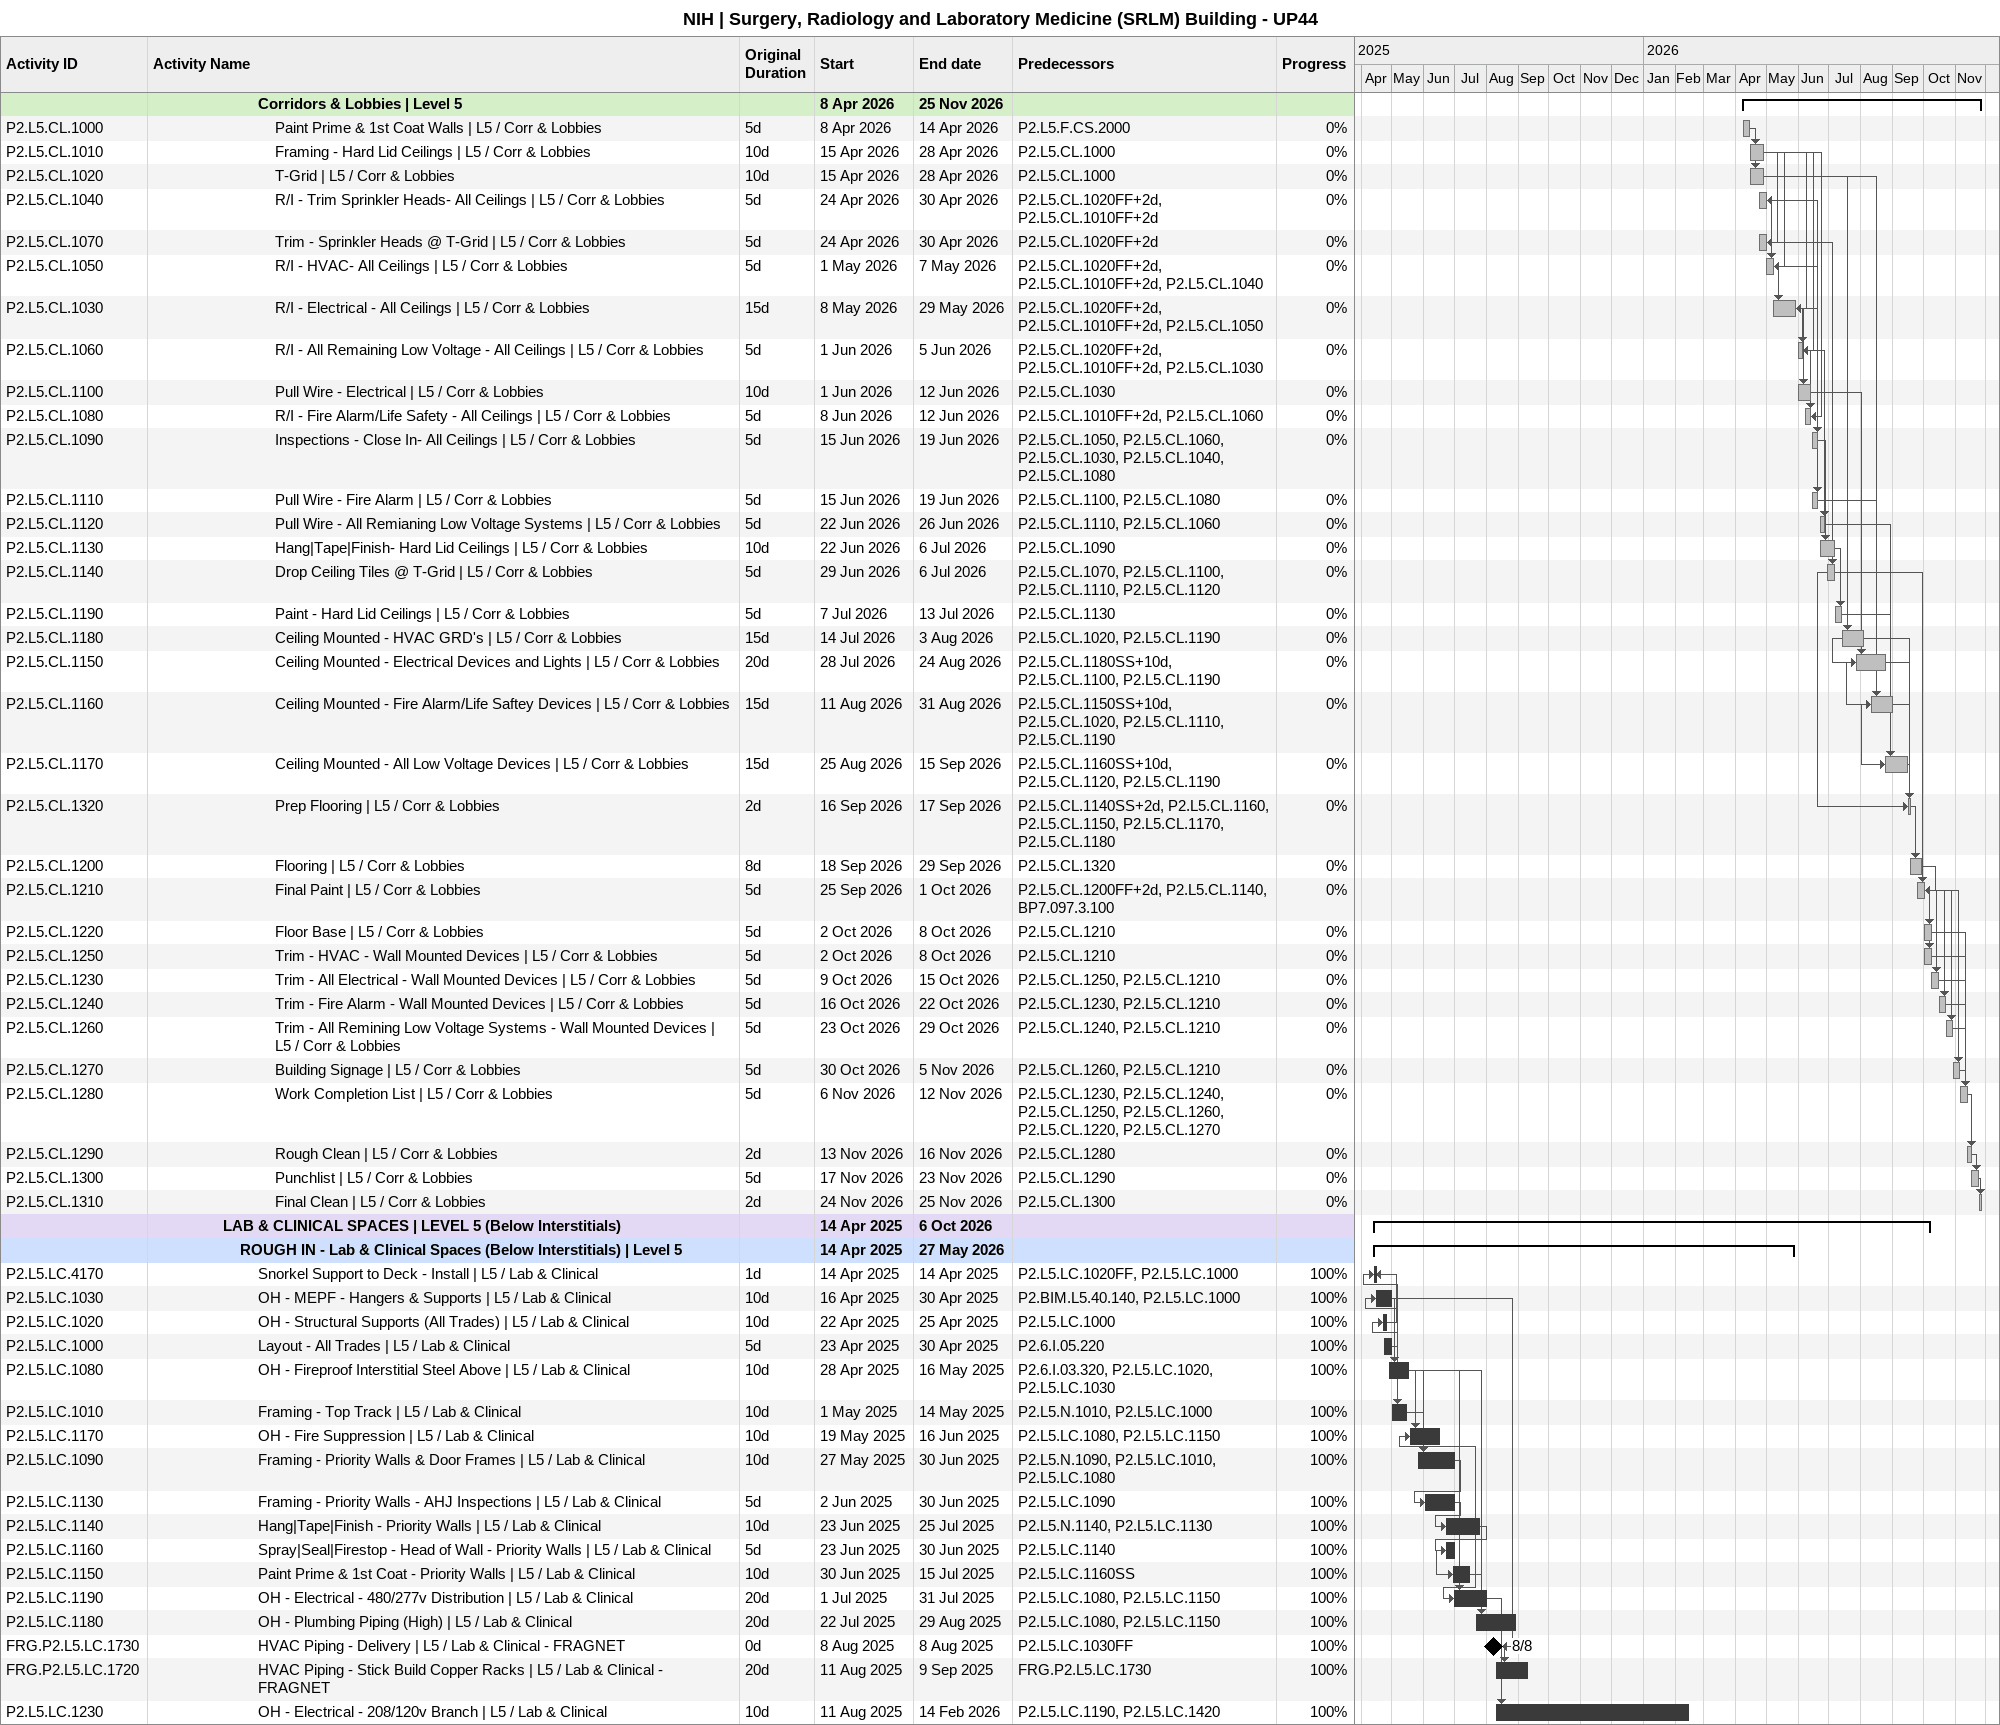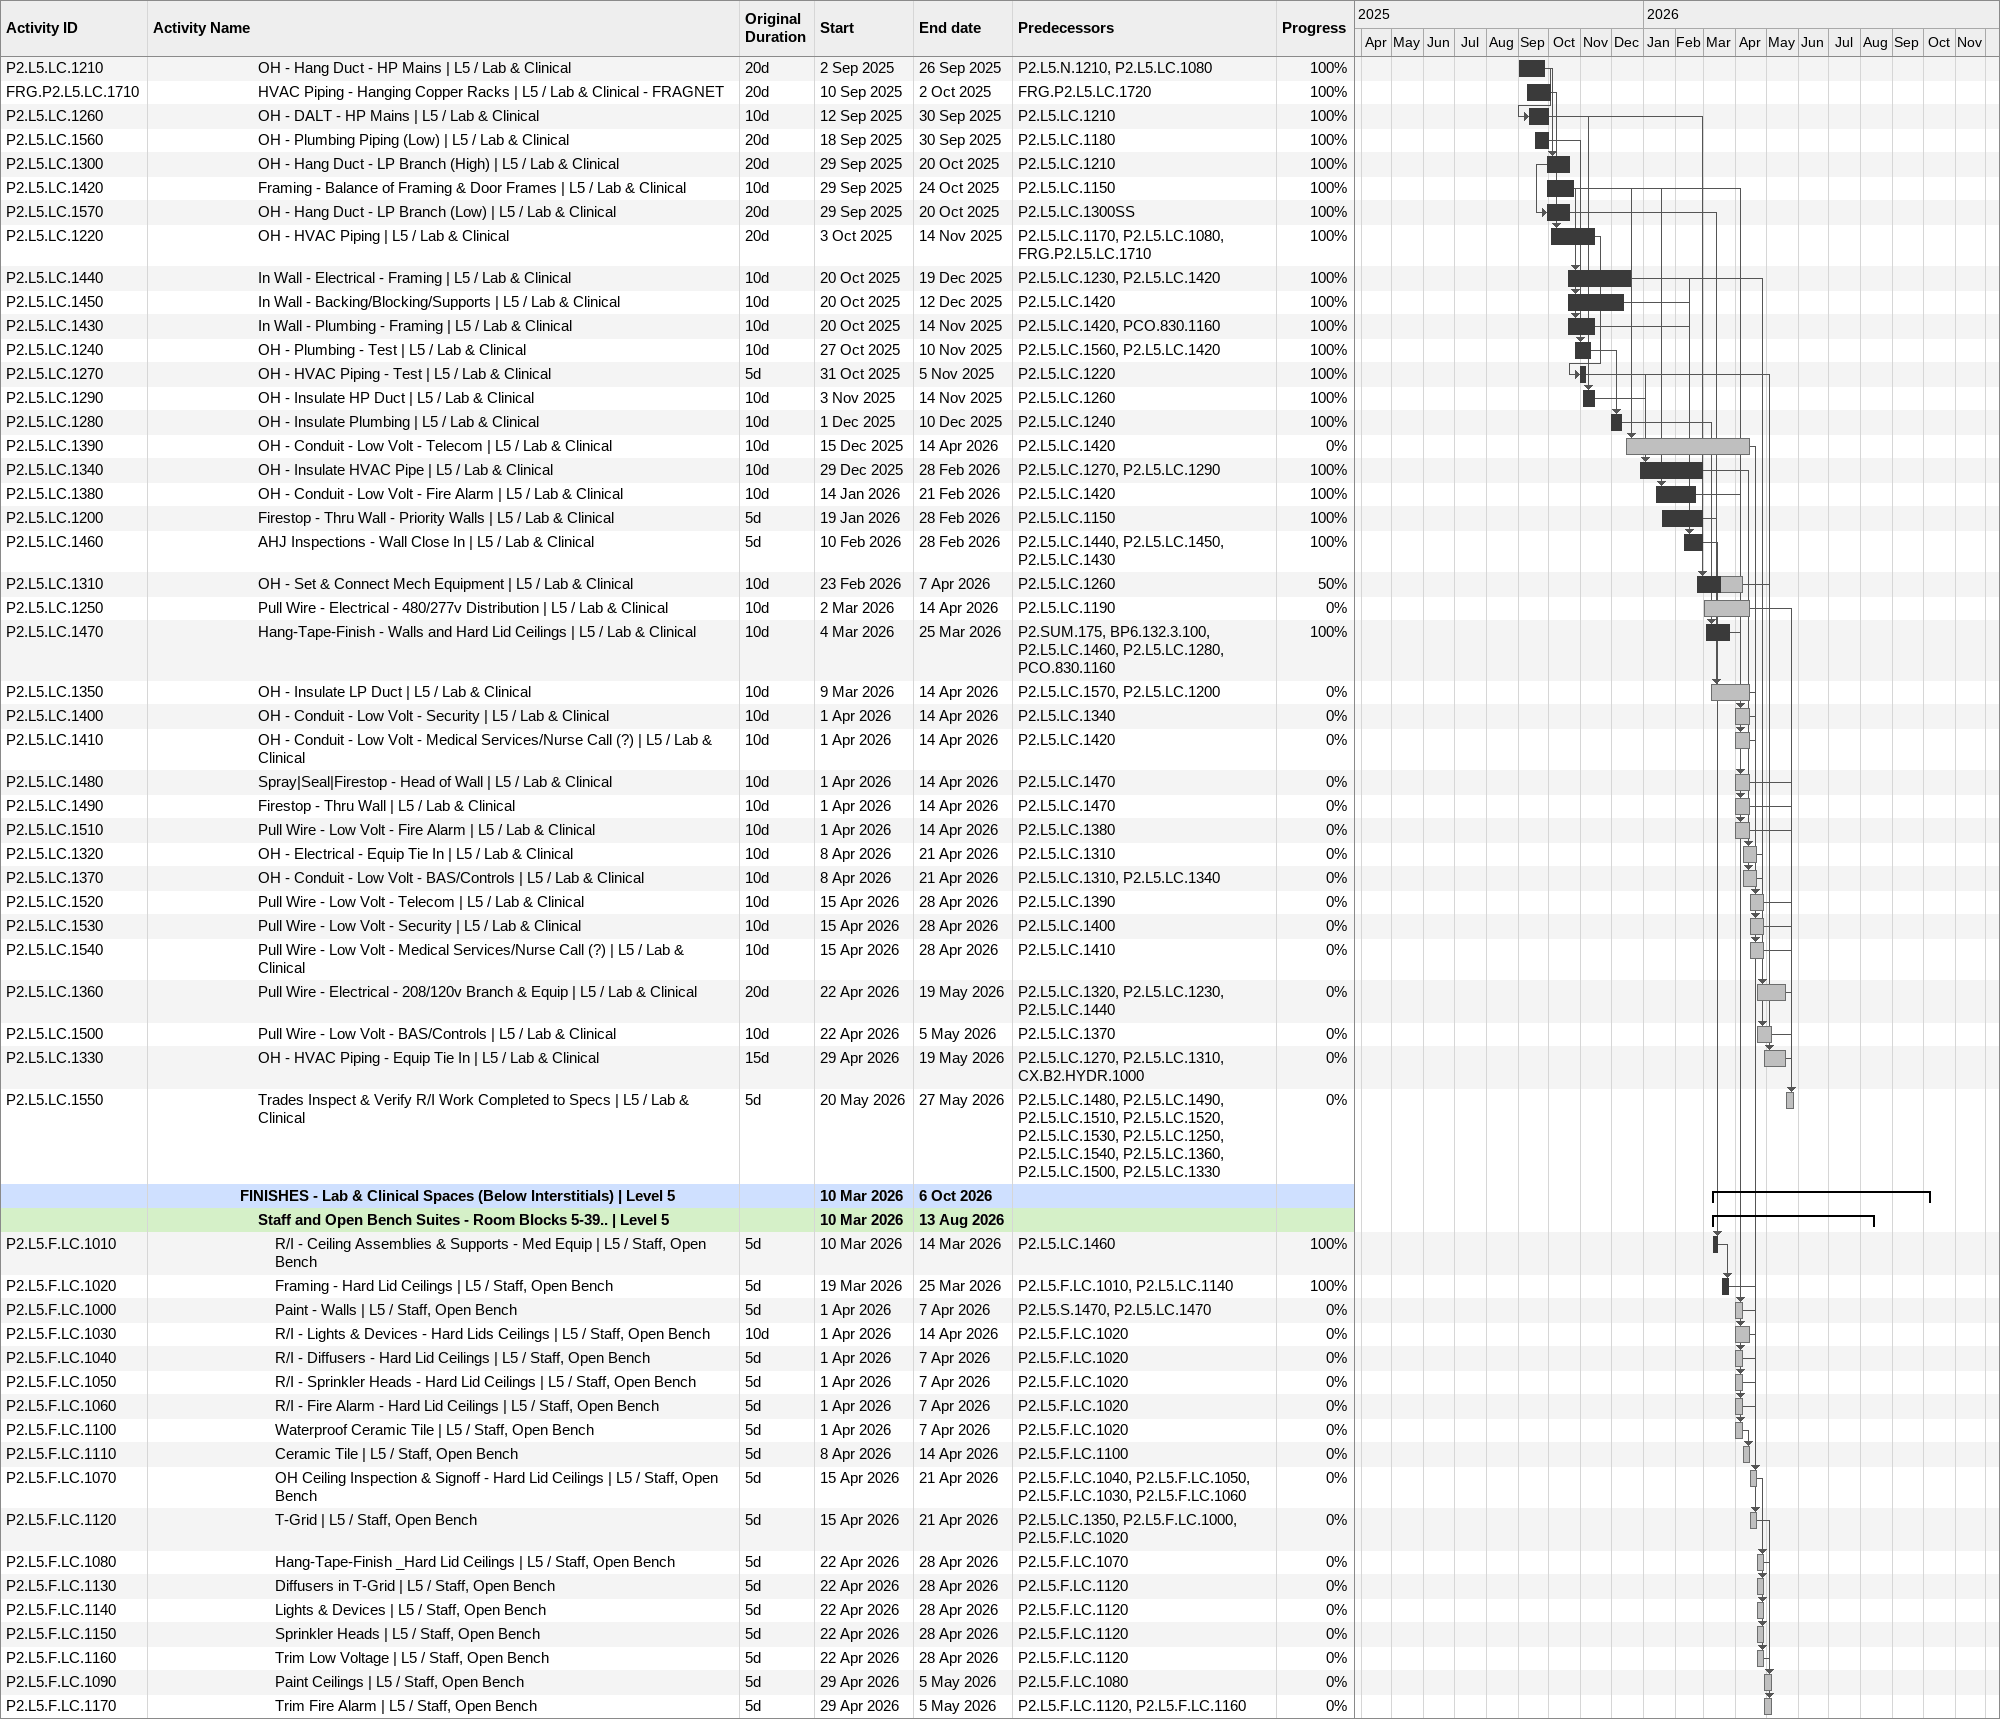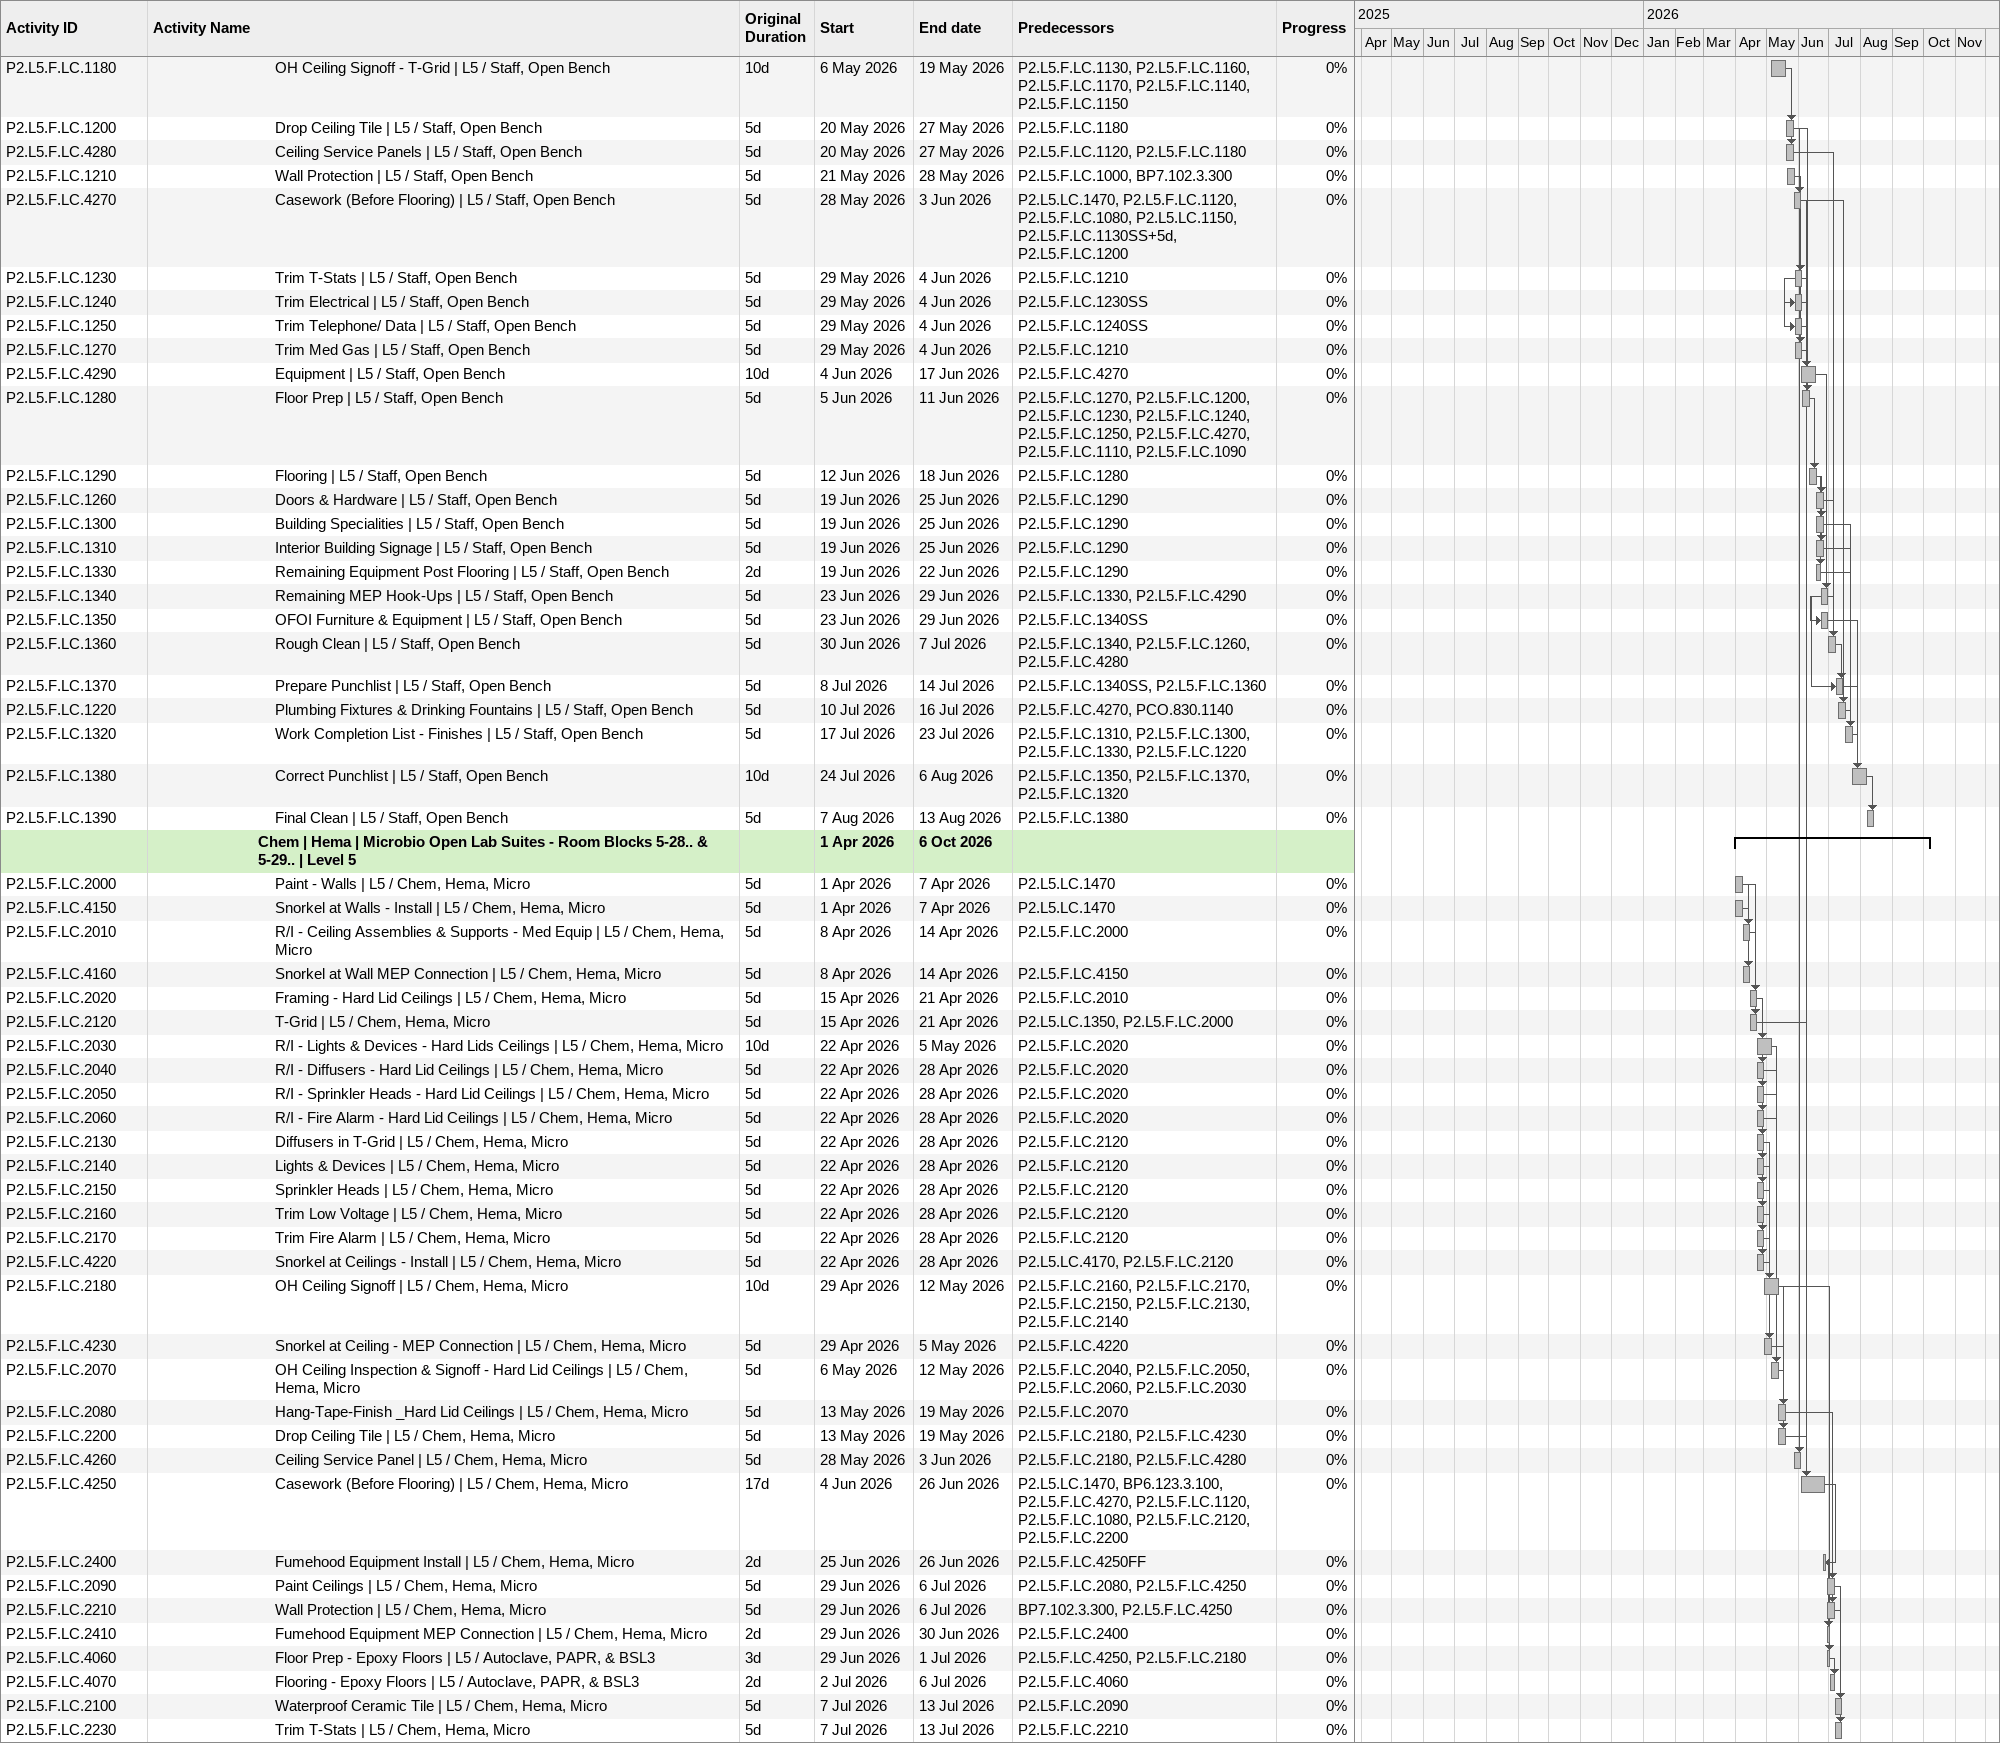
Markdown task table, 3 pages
NIH | Surgery, Radiology and Laboratory Medicine (SRLM) Building - UP44

| ID | Level | Task | Original duration | Start | Finish | Predecessors | % complete |
|---|---|---|---|---|---|---|---|
|  | 7 | **Corridors & Lobbies \| Level 5** |  | 2026-04-08 | 2026-11-25 |  |  |
| P2.L5.CL.1000 | 8 | Paint Prime & 1st Coat Walls \| L5 / Corr & Lobbies | 5d | 2026-04-08 | 2026-04-14 | P2.L5.F.CS.2000 | 0 |
| P2.L5.CL.1010 | 8 | Framing - Hard Lid Ceilings \| L5 / Corr & Lobbies | 10d | 2026-04-15 | 2026-04-28 | P2.L5.CL.1000 | 0 |
| P2.L5.CL.1020 | 8 | T-Grid \| L5 / Corr & Lobbies | 10d | 2026-04-15 | 2026-04-28 | P2.L5.CL.1000 | 0 |
| P2.L5.CL.1040 | 8 | R/I - Trim Sprinkler Heads- All Ceilings \| L5 / Corr & Lobbies | 5d | 2026-04-24 | 2026-04-30 | P2.L5.CL.1020FF+2d, P2.L5.CL.1010FF+2d | 0 |
| P2.L5.CL.1070 | 8 | Trim - Sprinkler Heads @ T-Grid \| L5 / Corr & Lobbies | 5d | 2026-04-24 | 2026-04-30 | P2.L5.CL.1020FF+2d | 0 |
| P2.L5.CL.1050 | 8 | R/I - HVAC- All Ceilings \| L5 / Corr & Lobbies | 5d | 2026-05-01 | 2026-05-07 | P2.L5.CL.1020FF+2d, P2.L5.CL.1010FF+2d, P2.L5.CL.1040 | 0 |
| P2.L5.CL.1030 | 8 | R/I - Electrical - All Ceilings \| L5 / Corr & Lobbies | 15d | 2026-05-08 | 2026-05-29 | P2.L5.CL.1020FF+2d, P2.L5.CL.1010FF+2d, P2.L5.CL.1050 | 0 |
| P2.L5.CL.1060 | 8 | R/I - All Remaining Low Voltage - All Ceilings \| L5 / Corr & Lobbies | 5d | 2026-06-01 | 2026-06-05 | P2.L5.CL.1020FF+2d, P2.L5.CL.1010FF+2d, P2.L5.CL.1030 | 0 |
| P2.L5.CL.1100 | 8 | Pull Wire - Electrical \| L5 / Corr & Lobbies | 10d | 2026-06-01 | 2026-06-12 | P2.L5.CL.1030 | 0 |
| P2.L5.CL.1080 | 8 | R/I - Fire Alarm/Life Safety - All Ceilings \| L5 / Corr & Lobbies | 5d | 2026-06-08 | 2026-06-12 | P2.L5.CL.1010FF+2d, P2.L5.CL.1060 | 0 |
| P2.L5.CL.1090 | 8 | Inspections - Close In- All Ceilings \| L5 / Corr & Lobbies | 5d | 2026-06-15 | 2026-06-19 | P2.L5.CL.1050, P2.L5.CL.1060, P2.L5.CL.1030, P2.L5.CL.1040, P2.L5.CL.1080 | 0 |
| P2.L5.CL.1110 | 8 | Pull Wire - Fire Alarm \| L5 / Corr & Lobbies | 5d | 2026-06-15 | 2026-06-19 | P2.L5.CL.1100, P2.L5.CL.1080 | 0 |
| P2.L5.CL.1120 | 8 | Pull Wire - All Remianing Low Voltage Systems \| L5 / Corr & Lobbies | 5d | 2026-06-22 | 2026-06-26 | P2.L5.CL.1110, P2.L5.CL.1060 | 0 |
| P2.L5.CL.1130 | 8 | Hang\|Tape\|Finish- Hard Lid Ceilings \| L5 / Corr & Lobbies | 10d | 2026-06-22 | 2026-07-06 | P2.L5.CL.1090 | 0 |
| P2.L5.CL.1140 | 8 | Drop Ceiling Tiles @ T-Grid \| L5 / Corr & Lobbies | 5d | 2026-06-29 | 2026-07-06 | P2.L5.CL.1070, P2.L5.CL.1100, P2.L5.CL.1110, P2.L5.CL.1120 | 0 |
| P2.L5.CL.1190 | 8 | Paint - Hard Lid Ceilings \| L5 / Corr & Lobbies | 5d | 2026-07-07 | 2026-07-13 | P2.L5.CL.1130 | 0 |
| P2.L5.CL.1180 | 8 | Ceiling Mounted - HVAC GRD's \| L5 / Corr & Lobbies | 15d | 2026-07-14 | 2026-08-03 | P2.L5.CL.1020, P2.L5.CL.1190 | 0 |
| P2.L5.CL.1150 | 8 | Ceiling Mounted - Electrical Devices and Lights \| L5 / Corr & Lobbies | 20d | 2026-07-28 | 2026-08-24 | P2.L5.CL.1180SS+10d, P2.L5.CL.1100, P2.L5.CL.1190 | 0 |
| P2.L5.CL.1160 | 8 | Ceiling Mounted - Fire Alarm/Life Saftey Devices \| L5 / Corr & Lobbies | 15d | 2026-08-11 | 2026-08-31 | P2.L5.CL.1150SS+10d, P2.L5.CL.1020, P2.L5.CL.1110, P2.L5.CL.1190 | 0 |
| P2.L5.CL.1170 | 8 | Ceiling Mounted - All Low Voltage Devices \| L5 / Corr & Lobbies | 15d | 2026-08-25 | 2026-09-15 | P2.L5.CL.1160SS+10d, P2.L5.CL.1120, P2.L5.CL.1190 | 0 |
| P2.L5.CL.1320 | 8 | Prep Flooring \| L5 / Corr & Lobbies | 2d | 2026-09-16 | 2026-09-17 | P2.L5.CL.1140SS+2d, P2.L5.CL.1160, P2.L5.CL.1150, P2.L5.CL.1170, P2.L5.CL.1180 | 0 |
| P2.L5.CL.1200 | 8 | Flooring \| L5 / Corr & Lobbies | 8d | 2026-09-18 | 2026-09-29 | P2.L5.CL.1320 | 0 |
| P2.L5.CL.1210 | 8 | Final Paint \| L5 / Corr & Lobbies | 5d | 2026-09-25 | 2026-10-01 | P2.L5.CL.1200FF+2d, P2.L5.CL.1140, BP7.097.3.100 | 0 |
| P2.L5.CL.1220 | 8 | Floor Base \| L5 / Corr & Lobbies | 5d | 2026-10-02 | 2026-10-08 | P2.L5.CL.1210 | 0 |
| P2.L5.CL.1250 | 8 | Trim - HVAC - Wall Mounted Devices \| L5 / Corr & Lobbies | 5d | 2026-10-02 | 2026-10-08 | P2.L5.CL.1210 | 0 |
| P2.L5.CL.1230 | 8 | Trim - All Electrical - Wall Mounted Devices \| L5 / Corr & Lobbies | 5d | 2026-10-09 | 2026-10-15 | P2.L5.CL.1250, P2.L5.CL.1210 | 0 |
| P2.L5.CL.1240 | 8 | Trim - Fire Alarm - Wall Mounted Devices \| L5 / Corr & Lobbies | 5d | 2026-10-16 | 2026-10-22 | P2.L5.CL.1230, P2.L5.CL.1210 | 0 |
| P2.L5.CL.1260 | 8 | Trim - All Remining Low Voltage Systems - Wall Mounted Devices \| L5 / Corr & Lobbies | 5d | 2026-10-23 | 2026-10-29 | P2.L5.CL.1240, P2.L5.CL.1210 | 0 |
| P2.L5.CL.1270 | 8 | Building Signage \| L5 / Corr & Lobbies | 5d | 2026-10-30 | 2026-11-05 | P2.L5.CL.1260, P2.L5.CL.1210 | 0 |
| P2.L5.CL.1280 | 8 | Work Completion List \| L5 / Corr & Lobbies | 5d | 2026-11-06 | 2026-11-12 | P2.L5.CL.1230, P2.L5.CL.1240, P2.L5.CL.1250, P2.L5.CL.1260, P2.L5.CL.1220, P2.L5.CL.1270 | 0 |
| P2.L5.CL.1290 | 8 | Rough Clean \| L5 / Corr & Lobbies | 2d | 2026-11-13 | 2026-11-16 | P2.L5.CL.1280 | 0 |
| P2.L5.CL.1300 | 8 | Punchlist \| L5 / Corr & Lobbies | 5d | 2026-11-17 | 2026-11-23 | P2.L5.CL.1290 | 0 |
| P2.L5.CL.1310 | 8 | Final Clean \| L5 / Corr & Lobbies | 2d | 2026-11-24 | 2026-11-25 | P2.L5.CL.1300 | 0 |
|  | 5 | **LAB & CLINICAL SPACES \| LEVEL 5 (Below Interstitials)** |  | 2025-04-14 | 2026-10-06 |  |  |
|  | 6 | **ROUGH IN - Lab & Clinical Spaces (Below Interstitials) \| Level 5** |  | 2025-04-14 | 2026-05-27 |  |  |
| P2.L5.LC.4170 | 7 | Snorkel Support to Deck - Install \| L5 / Lab & Clinical | 1d | 2025-04-14 | 2025-04-14 | P2.L5.LC.1020FF, P2.L5.LC.1000 | 100 |
| P2.L5.LC.1030 | 7 | OH - MEPF - Hangers & Supports \| L5 / Lab & Clinical | 10d | 2025-04-16 | 2025-04-30 | P2.BIM.L5.40.140, P2.L5.LC.1000 | 100 |
| P2.L5.LC.1020 | 7 | OH - Structural Supports (All Trades) \| L5 / Lab & Clinical | 10d | 2025-04-22 | 2025-04-25 | P2.L5.LC.1000 | 100 |
| P2.L5.LC.1000 | 7 | Layout - All Trades \| L5 / Lab & Clinical | 5d | 2025-04-23 | 2025-04-30 | P2.6.I.05.220 | 100 |
| P2.L5.LC.1080 | 7 | OH - Fireproof Interstitial Steel Above \| L5 / Lab & Clinical | 10d | 2025-04-28 | 2025-05-16 | P2.6.I.03.320, P2.L5.LC.1020, P2.L5.LC.1030 | 100 |
| P2.L5.LC.1010 | 7 | Framing - Top Track \| L5 / Lab & Clinical | 10d | 2025-05-01 | 2025-05-14 | P2.L5.N.1010, P2.L5.LC.1000 | 100 |
| P2.L5.LC.1170 | 7 | OH - Fire Suppression \| L5 / Lab & Clinical | 10d | 2025-05-19 | 2025-06-16 | P2.L5.LC.1080, P2.L5.LC.1150 | 100 |
| P2.L5.LC.1090 | 7 | Framing - Priority Walls & Door Frames \| L5 / Lab & Clinical | 10d | 2025-05-27 | 2025-06-30 | P2.L5.N.1090, P2.L5.LC.1010, P2.L5.LC.1080 | 100 |
| P2.L5.LC.1130 | 7 | Framing - Priority Walls - AHJ Inspections \| L5 / Lab & Clinical | 5d | 2025-06-02 | 2025-06-30 | P2.L5.LC.1090 | 100 |
| P2.L5.LC.1140 | 7 | Hang\|Tape\|Finish - Priority Walls \| L5 / Lab & Clinical | 10d | 2025-06-23 | 2025-07-25 | P2.L5.N.1140, P2.L5.LC.1130 | 100 |
| P2.L5.LC.1160 | 7 | Spray\|Seal\|Firestop - Head of Wall - Priority Walls \| L5 / Lab & Clinical | 5d | 2025-06-23 | 2025-06-30 | P2.L5.LC.1140 | 100 |
| P2.L5.LC.1150 | 7 | Paint Prime & 1st Coat - Priority Walls \| L5 / Lab & Clinical | 10d | 2025-06-30 | 2025-07-15 | P2.L5.LC.1160SS | 100 |
| P2.L5.LC.1190 | 7 | OH - Electrical - 480/277v Distribution \| L5 / Lab & Clinical | 20d | 2025-07-01 | 2025-07-31 | P2.L5.LC.1080, P2.L5.LC.1150 | 100 |
| P2.L5.LC.1180 | 7 | OH - Plumbing Piping (High) \| L5 / Lab & Clinical | 20d | 2025-07-22 | 2025-08-29 | P2.L5.LC.1080, P2.L5.LC.1150 | 100 |
| FRG.P2.L5.LC.1730 | 7 | HVAC Piping - Delivery \| L5 / Lab & Clinical - FRAGNET | 0d | 2025-08-08 | 2025-08-08 | P2.L5.LC.1030FF | 100 |
| FRG.P2.L5.LC.1720 | 7 | HVAC Piping - Stick Build Copper Racks \| L5 / Lab & Clinical - FRAGNET | 20d | 2025-08-11 | 2025-09-09 | FRG.P2.L5.LC.1730 | 100 |
| P2.L5.LC.1230 | 7 | OH - Electrical - 208/120v Branch \| L5 / Lab & Clinical | 10d | 2025-08-11 | 2026-02-14 | P2.L5.LC.1190, P2.L5.LC.1420 | 100 |
| P2.L5.LC.1210 | 7 | OH - Hang Duct - HP Mains \| L5 / Lab & Clinical | 20d | 2025-09-02 | 2025-09-26 | P2.L5.N.1210, P2.L5.LC.1080 | 100 |
| FRG.P2.L5.LC.1710 | 7 | HVAC Piping - Hanging Copper Racks \| L5 / Lab & Clinical - FRAGNET | 20d | 2025-09-10 | 2025-10-02 | FRG.P2.L5.LC.1720 | 100 |
| P2.L5.LC.1260 | 7 | OH - DALT - HP Mains \| L5 / Lab & Clinical | 10d | 2025-09-12 | 2025-09-30 | P2.L5.LC.1210 | 100 |
| P2.L5.LC.1560 | 7 | OH - Plumbing Piping (Low) \| L5 / Lab & Clinical | 20d | 2025-09-18 | 2025-09-30 | P2.L5.LC.1180 | 100 |
| P2.L5.LC.1300 | 7 | OH - Hang Duct - LP Branch (High) \| L5 / Lab & Clinical | 20d | 2025-09-29 | 2025-10-20 | P2.L5.LC.1210 | 100 |
| P2.L5.LC.1420 | 7 | Framing - Balance of Framing & Door Frames \| L5 / Lab & Clinical | 10d | 2025-09-29 | 2025-10-24 | P2.L5.LC.1150 | 100 |
| P2.L5.LC.1570 | 7 | OH - Hang Duct - LP Branch (Low) \| L5 / Lab & Clinical | 20d | 2025-09-29 | 2025-10-20 | P2.L5.LC.1300SS | 100 |
| P2.L5.LC.1220 | 7 | OH - HVAC Piping \| L5 / Lab & Clinical | 20d | 2025-10-03 | 2025-11-14 | P2.L5.LC.1170, P2.L5.LC.1080, FRG.P2.L5.LC.1710 | 100 |
| P2.L5.LC.1440 | 7 | In Wall - Electrical - Framing \| L5 / Lab & Clinical | 10d | 2025-10-20 | 2025-12-19 | P2.L5.LC.1230, P2.L5.LC.1420 | 100 |
| P2.L5.LC.1450 | 7 | In Wall - Backing/Blocking/Supports \| L5 / Lab & Clinical | 10d | 2025-10-20 | 2025-12-12 | P2.L5.LC.1420 | 100 |
| P2.L5.LC.1430 | 7 | In Wall - Plumbing - Framing \| L5 / Lab & Clinical | 10d | 2025-10-20 | 2025-11-14 | P2.L5.LC.1420, PCO.830.1160 | 100 |
| P2.L5.LC.1240 | 7 | OH - Plumbing - Test \| L5 / Lab & Clinical | 10d | 2025-10-27 | 2025-11-10 | P2.L5.LC.1560, P2.L5.LC.1420 | 100 |
| P2.L5.LC.1270 | 7 | OH - HVAC Piping - Test \| L5 / Lab & Clinical | 5d | 2025-10-31 | 2025-11-05 | P2.L5.LC.1220 | 100 |
| P2.L5.LC.1290 | 7 | OH - Insulate HP Duct \| L5 / Lab & Clinical | 10d | 2025-11-03 | 2025-11-14 | P2.L5.LC.1260 | 100 |
| P2.L5.LC.1280 | 7 | OH - Insulate Plumbing \| L5 / Lab & Clinical | 10d | 2025-12-01 | 2025-12-10 | P2.L5.LC.1240 | 100 |
| P2.L5.LC.1390 | 7 | OH - Conduit - Low Volt - Telecom \| L5 / Lab & Clinical | 10d | 2025-12-15 | 2026-04-14 | P2.L5.LC.1420 | 0 |
| P2.L5.LC.1340 | 7 | OH - Insulate HVAC Pipe \| L5 / Lab & Clinical | 10d | 2025-12-29 | 2026-02-28 | P2.L5.LC.1270, P2.L5.LC.1290 | 100 |
| P2.L5.LC.1380 | 7 | OH - Conduit - Low Volt - Fire Alarm \| L5 / Lab & Clinical | 10d | 2026-01-14 | 2026-02-21 | P2.L5.LC.1420 | 100 |
| P2.L5.LC.1200 | 7 | Firestop - Thru Wall - Priority Walls \| L5 / Lab & Clinical | 5d | 2026-01-19 | 2026-02-28 | P2.L5.LC.1150 | 100 |
| P2.L5.LC.1460 | 7 | AHJ Inspections - Wall Close In \| L5 / Lab & Clinical | 5d | 2026-02-10 | 2026-02-28 | P2.L5.LC.1440, P2.L5.LC.1450, P2.L5.LC.1430 | 100 |
| P2.L5.LC.1310 | 7 | OH - Set & Connect Mech Equipment \| L5 / Lab & Clinical | 10d | 2026-02-23 | 2026-04-07 | P2.L5.LC.1260 | 50 |
| P2.L5.LC.1250 | 7 | Pull Wire - Electrical - 480/277v Distribution \| L5 / Lab & Clinical | 10d | 2026-03-02 | 2026-04-14 | P2.L5.LC.1190 | 0 |
| P2.L5.LC.1470 | 7 | Hang-Tape-Finish - Walls and Hard Lid Ceilings \| L5 / Lab & Clinical | 10d | 2026-03-04 | 2026-03-25 | P2.SUM.175, BP6.132.3.100, P2.L5.LC.1460, P2.L5.LC.1280, PCO.830.1160 | 100 |
| P2.L5.LC.1350 | 7 | OH - Insulate LP Duct \| L5 / Lab & Clinical | 10d | 2026-03-09 | 2026-04-14 | P2.L5.LC.1570, P2.L5.LC.1200 | 0 |
| P2.L5.LC.1400 | 7 | OH - Conduit - Low Volt - Security \| L5 / Lab & Clinical | 10d | 2026-04-01 | 2026-04-14 | P2.L5.LC.1340 | 0 |
| P2.L5.LC.1410 | 7 | OH - Conduit - Low Volt - Medical Services/Nurse Call (?) \| L5 / Lab & Clinical | 10d | 2026-04-01 | 2026-04-14 | P2.L5.LC.1420 | 0 |
| P2.L5.LC.1480 | 7 | Spray\|Seal\|Firestop - Head of Wall \| L5 / Lab & Clinical | 10d | 2026-04-01 | 2026-04-14 | P2.L5.LC.1470 | 0 |
| P2.L5.LC.1490 | 7 | Firestop - Thru Wall \| L5 / Lab & Clinical | 10d | 2026-04-01 | 2026-04-14 | P2.L5.LC.1470 | 0 |
| P2.L5.LC.1510 | 7 | Pull Wire - Low Volt - Fire Alarm \| L5 / Lab & Clinical | 10d | 2026-04-01 | 2026-04-14 | P2.L5.LC.1380 | 0 |
| P2.L5.LC.1320 | 7 | OH - Electrical - Equip Tie In \| L5 / Lab & Clinical | 10d | 2026-04-08 | 2026-04-21 | P2.L5.LC.1310 | 0 |
| P2.L5.LC.1370 | 7 | OH - Conduit - Low Volt - BAS/Controls \| L5 / Lab & Clinical | 10d | 2026-04-08 | 2026-04-21 | P2.L5.LC.1310, P2.L5.LC.1340 | 0 |
| P2.L5.LC.1520 | 7 | Pull Wire - Low Volt - Telecom \| L5 / Lab & Clinical | 10d | 2026-04-15 | 2026-04-28 | P2.L5.LC.1390 | 0 |
| P2.L5.LC.1530 | 7 | Pull Wire - Low Volt - Security \| L5 / Lab & Clinical | 10d | 2026-04-15 | 2026-04-28 | P2.L5.LC.1400 | 0 |
| P2.L5.LC.1540 | 7 | Pull Wire - Low Volt - Medical Services/Nurse Call (?) \| L5 / Lab & Clinical | 10d | 2026-04-15 | 2026-04-28 | P2.L5.LC.1410 | 0 |
| P2.L5.LC.1360 | 7 | Pull Wire - Electrical - 208/120v Branch & Equip \| L5 / Lab & Clinical | 20d | 2026-04-22 | 2026-05-19 | P2.L5.LC.1320, P2.L5.LC.1230, P2.L5.LC.1440 | 0 |
| P2.L5.LC.1500 | 7 | Pull Wire - Low Volt - BAS/Controls \| L5 / Lab & Clinical | 10d | 2026-04-22 | 2026-05-05 | P2.L5.LC.1370 | 0 |
| P2.L5.LC.1330 | 7 | OH - HVAC Piping - Equip Tie In \| L5 / Lab & Clinical | 15d | 2026-04-29 | 2026-05-19 | P2.L5.LC.1270, P2.L5.LC.1310, CX.B2.HYDR.1000 | 0 |
| P2.L5.LC.1550 | 7 | Trades Inspect & Verify R/I Work Completed to Specs \| L5 / Lab & Clinical | 5d | 2026-05-20 | 2026-05-27 | P2.L5.LC.1480, P2.L5.LC.1490, P2.L5.LC.1510, P2.L5.LC.1520, P2.L5.LC.1530, P2.L5.LC.1250, P2.L5.LC.1540, P2.L5.LC.1360, P2.L5.LC.1500, P2.L5.LC.1330 | 0 |
|  | 6 | **FINISHES - Lab & Clinical Spaces (Below Interstitials) \| Level 5** |  | 2026-03-10 | 2026-10-06 |  |  |
|  | 7 | **Staff and Open Bench Suites - Room Blocks 5-39.. \| Level 5** |  | 2026-03-10 | 2026-08-13 |  |  |
| P2.L5.F.LC.1010 | 8 | R/I - Ceiling Assemblies & Supports - Med Equip \| L5 / Staff, Open Bench | 5d | 2026-03-10 | 2026-03-14 | P2.L5.LC.1460 | 100 |
| P2.L5.F.LC.1020 | 8 | Framing - Hard Lid Ceilings \| L5 / Staff, Open Bench | 5d | 2026-03-19 | 2026-03-25 | P2.L5.F.LC.1010, P2.L5.LC.1140 | 100 |
| P2.L5.F.LC.1000 | 8 | Paint - Walls \| L5 / Staff, Open Bench | 5d | 2026-04-01 | 2026-04-07 | P2.L5.S.1470, P2.L5.LC.1470 | 0 |
| P2.L5.F.LC.1030 | 8 | R/I - Lights & Devices - Hard Lids Ceilings \| L5 / Staff, Open Bench | 10d | 2026-04-01 | 2026-04-14 | P2.L5.F.LC.1020 | 0 |
| P2.L5.F.LC.1040 | 8 | R/I - Diffusers - Hard Lid Ceilings \| L5 / Staff, Open Bench | 5d | 2026-04-01 | 2026-04-07 | P2.L5.F.LC.1020 | 0 |
| P2.L5.F.LC.1050 | 8 | R/I - Sprinkler Heads - Hard Lid Ceilings \| L5 / Staff, Open Bench | 5d | 2026-04-01 | 2026-04-07 | P2.L5.F.LC.1020 | 0 |
| P2.L5.F.LC.1060 | 8 | R/I - Fire Alarm - Hard Lid Ceilings \| L5 / Staff, Open Bench | 5d | 2026-04-01 | 2026-04-07 | P2.L5.F.LC.1020 | 0 |
| P2.L5.F.LC.1100 | 8 | Waterproof Ceramic Tile \| L5 / Staff, Open Bench | 5d | 2026-04-01 | 2026-04-07 | P2.L5.F.LC.1020 | 0 |
| P2.L5.F.LC.1110 | 8 | Ceramic Tile \| L5 / Staff, Open Bench | 5d | 2026-04-08 | 2026-04-14 | P2.L5.F.LC.1100 | 0 |
| P2.L5.F.LC.1070 | 8 | OH Ceiling Inspection & Signoff - Hard Lid Ceilings \| L5 / Staff, Open Bench | 5d | 2026-04-15 | 2026-04-21 | P2.L5.F.LC.1040, P2.L5.F.LC.1050, P2.L5.F.LC.1030, P2.L5.F.LC.1060 | 0 |
| P2.L5.F.LC.1120 | 8 | T-Grid \| L5 / Staff, Open Bench | 5d | 2026-04-15 | 2026-04-21 | P2.L5.LC.1350, P2.L5.F.LC.1000, P2.L5.F.LC.1020 | 0 |
| P2.L5.F.LC.1080 | 8 | Hang-Tape-Finish _Hard Lid Ceilings \| L5 / Staff, Open Bench | 5d | 2026-04-22 | 2026-04-28 | P2.L5.F.LC.1070 | 0 |
| P2.L5.F.LC.1130 | 8 | Diffusers in T-Grid \| L5 / Staff, Open Bench | 5d | 2026-04-22 | 2026-04-28 | P2.L5.F.LC.1120 | 0 |
| P2.L5.F.LC.1140 | 8 | Lights & Devices \| L5 / Staff, Open Bench | 5d | 2026-04-22 | 2026-04-28 | P2.L5.F.LC.1120 | 0 |
| P2.L5.F.LC.1150 | 8 | Sprinkler Heads \| L5 / Staff, Open Bench | 5d | 2026-04-22 | 2026-04-28 | P2.L5.F.LC.1120 | 0 |
| P2.L5.F.LC.1160 | 8 | Trim Low Voltage \| L5 / Staff, Open Bench | 5d | 2026-04-22 | 2026-04-28 | P2.L5.F.LC.1120 | 0 |
| P2.L5.F.LC.1090 | 8 | Paint Ceilings \| L5 / Staff, Open Bench | 5d | 2026-04-29 | 2026-05-05 | P2.L5.F.LC.1080 | 0 |
| P2.L5.F.LC.1170 | 8 | Trim Fire Alarm \| L5 / Staff, Open Bench | 5d | 2026-04-29 | 2026-05-05 | P2.L5.F.LC.1120, P2.L5.F.LC.1160 | 0 |
| P2.L5.F.LC.1180 | 8 | OH Ceiling Signoff - T-Grid \| L5 / Staff, Open Bench | 10d | 2026-05-06 | 2026-05-19 | P2.L5.F.LC.1130, P2.L5.F.LC.1160, P2.L5.F.LC.1170, P2.L5.F.LC.1140, P2.L5.F.LC.1150 | 0 |
| P2.L5.F.LC.1200 | 8 | Drop Ceiling Tile \| L5 / Staff, Open Bench | 5d | 2026-05-20 | 2026-05-27 | P2.L5.F.LC.1180 | 0 |
| P2.L5.F.LC.4280 | 8 | Ceiling Service Panels \| L5 / Staff, Open Bench | 5d | 2026-05-20 | 2026-05-27 | P2.L5.F.LC.1120, P2.L5.F.LC.1180 | 0 |
| P2.L5.F.LC.1210 | 8 | Wall Protection \| L5 / Staff, Open Bench | 5d | 2026-05-21 | 2026-05-28 | P2.L5.F.LC.1000, BP7.102.3.300 | 0 |
| P2.L5.F.LC.4270 | 8 | Casework (Before Flooring) \| L5 / Staff, Open Bench | 5d | 2026-05-28 | 2026-06-03 | P2.L5.LC.1470, P2.L5.F.LC.1120, P2.L5.F.LC.1080, P2.L5.LC.1150, P2.L5.F.LC.1130SS+5d, P2.L5.F.LC.1200 | 0 |
| P2.L5.F.LC.1230 | 8 | Trim T-Stats \| L5 / Staff, Open Bench | 5d | 2026-05-29 | 2026-06-04 | P2.L5.F.LC.1210 | 0 |
| P2.L5.F.LC.1240 | 8 | Trim Electrical \| L5 / Staff, Open Bench | 5d | 2026-05-29 | 2026-06-04 | P2.L5.F.LC.1230SS | 0 |
| P2.L5.F.LC.1250 | 8 | Trim Telephone/ Data \| L5 / Staff, Open Bench | 5d | 2026-05-29 | 2026-06-04 | P2.L5.F.LC.1240SS | 0 |
| P2.L5.F.LC.1270 | 8 | Trim Med Gas \| L5 / Staff, Open Bench | 5d | 2026-05-29 | 2026-06-04 | P2.L5.F.LC.1210 | 0 |
| P2.L5.F.LC.4290 | 8 | Equipment \| L5 / Staff, Open Bench | 10d | 2026-06-04 | 2026-06-17 | P2.L5.F.LC.4270 | 0 |
| P2.L5.F.LC.1280 | 8 | Floor Prep \| L5 / Staff, Open Bench | 5d | 2026-06-05 | 2026-06-11 | P2.L5.F.LC.1270, P2.L5.F.LC.1200, P2.L5.F.LC.1230, P2.L5.F.LC.1240, P2.L5.F.LC.1250, P2.L5.F.LC.4270, P2.L5.F.LC.1110, P2.L5.F.LC.1090 | 0 |
| P2.L5.F.LC.1290 | 8 | Flooring \| L5 / Staff, Open Bench | 5d | 2026-06-12 | 2026-06-18 | P2.L5.F.LC.1280 | 0 |
| P2.L5.F.LC.1260 | 8 | Doors & Hardware \| L5 / Staff, Open Bench | 5d | 2026-06-19 | 2026-06-25 | P2.L5.F.LC.1290 | 0 |
| P2.L5.F.LC.1300 | 8 | Building Specialities \| L5 / Staff, Open Bench | 5d | 2026-06-19 | 2026-06-25 | P2.L5.F.LC.1290 | 0 |
| P2.L5.F.LC.1310 | 8 | Interior Building Signage \| L5 / Staff, Open Bench | 5d | 2026-06-19 | 2026-06-25 | P2.L5.F.LC.1290 | 0 |
| P2.L5.F.LC.1330 | 8 | Remaining Equipment Post Flooring \| L5 / Staff, Open Bench | 2d | 2026-06-19 | 2026-06-22 | P2.L5.F.LC.1290 | 0 |
| P2.L5.F.LC.1340 | 8 | Remaining MEP Hook-Ups \| L5 / Staff, Open Bench | 5d | 2026-06-23 | 2026-06-29 | P2.L5.F.LC.1330, P2.L5.F.LC.4290 | 0 |
| P2.L5.F.LC.1350 | 8 | OFOI Furniture & Equipment \| L5 / Staff, Open Bench | 5d | 2026-06-23 | 2026-06-29 | P2.L5.F.LC.1340SS | 0 |
| P2.L5.F.LC.1360 | 8 | Rough Clean \| L5 / Staff, Open Bench | 5d | 2026-06-30 | 2026-07-07 | P2.L5.F.LC.1340, P2.L5.F.LC.1260, P2.L5.F.LC.4280 | 0 |
| P2.L5.F.LC.1370 | 8 | Prepare Punchlist \| L5 / Staff, Open Bench | 5d | 2026-07-08 | 2026-07-14 | P2.L5.F.LC.1340SS, P2.L5.F.LC.1360 | 0 |
| P2.L5.F.LC.1220 | 8 | Plumbing Fixtures & Drinking Fountains \| L5 / Staff, Open Bench | 5d | 2026-07-10 | 2026-07-16 | P2.L5.F.LC.4270, PCO.830.1140 | 0 |
| P2.L5.F.LC.1320 | 8 | Work Completion List - Finishes \| L5 / Staff, Open Bench | 5d | 2026-07-17 | 2026-07-23 | P2.L5.F.LC.1310, P2.L5.F.LC.1300, P2.L5.F.LC.1330, P2.L5.F.LC.1220 | 0 |
| P2.L5.F.LC.1380 | 8 | Correct Punchlist \| L5 / Staff, Open Bench | 10d | 2026-07-24 | 2026-08-06 | P2.L5.F.LC.1350, P2.L5.F.LC.1370, P2.L5.F.LC.1320 | 0 |
| P2.L5.F.LC.1390 | 8 | Final Clean \| L5 / Staff, Open Bench | 5d | 2026-08-07 | 2026-08-13 | P2.L5.F.LC.1380 | 0 |
|  | 7 | **Chem \| Hema \| Microbio Open Lab Suites - Room Blocks 5-28.. & 5-29.. \| Level 5** |  | 2026-04-01 | 2026-10-06 |  |  |
| P2.L5.F.LC.2000 | 8 | Paint - Walls \| L5 / Chem, Hema, Micro | 5d | 2026-04-01 | 2026-04-07 | P2.L5.LC.1470 | 0 |
| P2.L5.F.LC.4150 | 8 | Snorkel at Walls - Install \| L5 / Chem, Hema, Micro | 5d | 2026-04-01 | 2026-04-07 | P2.L5.LC.1470 | 0 |
| P2.L5.F.LC.2010 | 8 | R/I - Ceiling Assemblies & Supports - Med Equip \| L5 / Chem, Hema, Micro | 5d | 2026-04-08 | 2026-04-14 | P2.L5.F.LC.2000 | 0 |
| P2.L5.F.LC.4160 | 8 | Snorkel at Wall MEP Connection \| L5 / Chem, Hema, Micro | 5d | 2026-04-08 | 2026-04-14 | P2.L5.F.LC.4150 | 0 |
| P2.L5.F.LC.2020 | 8 | Framing - Hard Lid Ceilings \| L5 / Chem, Hema, Micro | 5d | 2026-04-15 | 2026-04-21 | P2.L5.F.LC.2010 | 0 |
| P2.L5.F.LC.2120 | 8 | T-Grid \| L5 / Chem, Hema, Micro | 5d | 2026-04-15 | 2026-04-21 | P2.L5.LC.1350, P2.L5.F.LC.2000 | 0 |
| P2.L5.F.LC.2030 | 8 | R/I - Lights & Devices - Hard Lids Ceilings \| L5 / Chem, Hema, Micro | 10d | 2026-04-22 | 2026-05-05 | P2.L5.F.LC.2020 | 0 |
| P2.L5.F.LC.2040 | 8 | R/I - Diffusers - Hard Lid Ceilings \| L5 / Chem, Hema, Micro | 5d | 2026-04-22 | 2026-04-28 | P2.L5.F.LC.2020 | 0 |
| P2.L5.F.LC.2050 | 8 | R/I - Sprinkler Heads - Hard Lid Ceilings \| L5 / Chem, Hema, Micro | 5d | 2026-04-22 | 2026-04-28 | P2.L5.F.LC.2020 | 0 |
| P2.L5.F.LC.2060 | 8 | R/I - Fire Alarm - Hard Lid Ceilings \| L5 / Chem, Hema, Micro | 5d | 2026-04-22 | 2026-04-28 | P2.L5.F.LC.2020 | 0 |
| P2.L5.F.LC.2130 | 8 | Diffusers in T-Grid \| L5 / Chem, Hema, Micro | 5d | 2026-04-22 | 2026-04-28 | P2.L5.F.LC.2120 | 0 |
| P2.L5.F.LC.2140 | 8 | Lights & Devices \| L5 / Chem, Hema, Micro | 5d | 2026-04-22 | 2026-04-28 | P2.L5.F.LC.2120 | 0 |
| P2.L5.F.LC.2150 | 8 | Sprinkler Heads \| L5 / Chem, Hema, Micro | 5d | 2026-04-22 | 2026-04-28 | P2.L5.F.LC.2120 | 0 |
| P2.L5.F.LC.2160 | 8 | Trim Low Voltage \| L5 / Chem, Hema, Micro | 5d | 2026-04-22 | 2026-04-28 | P2.L5.F.LC.2120 | 0 |
| P2.L5.F.LC.2170 | 8 | Trim Fire Alarm \| L5 / Chem, Hema, Micro | 5d | 2026-04-22 | 2026-04-28 | P2.L5.F.LC.2120 | 0 |
| P2.L5.F.LC.4220 | 8 | Snorkel at Ceilings - Install \| L5 / Chem, Hema, Micro | 5d | 2026-04-22 | 2026-04-28 | P2.L5.LC.4170, P2.L5.F.LC.2120 | 0 |
| P2.L5.F.LC.2180 | 8 | OH Ceiling Signoff \| L5 / Chem, Hema, Micro | 10d | 2026-04-29 | 2026-05-12 | P2.L5.F.LC.2160, P2.L5.F.LC.2170, P2.L5.F.LC.2150, P2.L5.F.LC.2130, P2.L5.F.LC.2140 | 0 |
| P2.L5.F.LC.4230 | 8 | Snorkel at Ceiling - MEP Connection \| L5 / Chem, Hema, Micro | 5d | 2026-04-29 | 2026-05-05 | P2.L5.F.LC.4220 | 0 |
| P2.L5.F.LC.2070 | 8 | OH Ceiling Inspection & Signoff - Hard Lid Ceilings \| L5 / Chem, Hema, Micro | 5d | 2026-05-06 | 2026-05-12 | P2.L5.F.LC.2040, P2.L5.F.LC.2050, P2.L5.F.LC.2060, P2.L5.F.LC.2030 | 0 |
| P2.L5.F.LC.2080 | 8 | Hang-Tape-Finish _Hard Lid Ceilings \| L5 / Chem, Hema, Micro | 5d | 2026-05-13 | 2026-05-19 | P2.L5.F.LC.2070 | 0 |
| P2.L5.F.LC.2200 | 8 | Drop Ceiling Tile \| L5 / Chem, Hema, Micro | 5d | 2026-05-13 | 2026-05-19 | P2.L5.F.LC.2180, P2.L5.F.LC.4230 | 0 |
| P2.L5.F.LC.4260 | 8 | Ceiling Service Panel \| L5 / Chem, Hema, Micro | 5d | 2026-05-28 | 2026-06-03 | P2.L5.F.LC.2180, P2.L5.F.LC.4280 | 0 |
| P2.L5.F.LC.4250 | 8 | Casework (Before Flooring) \| L5 / Chem, Hema, Micro | 17d | 2026-06-04 | 2026-06-26 | P2.L5.LC.1470, BP6.123.3.100, P2.L5.F.LC.4270, P2.L5.F.LC.1120, P2.L5.F.LC.1080, P2.L5.F.LC.2120, P2.L5.F.LC.2200 | 0 |
| P2.L5.F.LC.2400 | 8 | Fumehood Equipment Install \| L5 / Chem, Hema, Micro | 2d | 2026-06-25 | 2026-06-26 | P2.L5.F.LC.4250FF | 0 |
| P2.L5.F.LC.2090 | 8 | Paint Ceilings \| L5 / Chem, Hema, Micro | 5d | 2026-06-29 | 2026-07-06 | P2.L5.F.LC.2080, P2.L5.F.LC.4250 | 0 |
| P2.L5.F.LC.2210 | 8 | Wall Protection \| L5 / Chem, Hema, Micro | 5d | 2026-06-29 | 2026-07-06 | BP7.102.3.300, P2.L5.F.LC.4250 | 0 |
| P2.L5.F.LC.2410 | 8 | Fumehood Equipment MEP Connection \| L5 / Chem, Hema, Micro | 2d | 2026-06-29 | 2026-06-30 | P2.L5.F.LC.2400 | 0 |
| P2.L5.F.LC.4060 | 8 | Floor Prep - Epoxy Floors \| L5 / Autoclave, PAPR, & BSL3 | 3d | 2026-06-29 | 2026-07-01 | P2.L5.F.LC.4250, P2.L5.F.LC.2180 | 0 |
| P2.L5.F.LC.4070 | 8 | Flooring - Epoxy Floors \| L5 / Autoclave, PAPR, & BSL3 | 2d | 2026-07-02 | 2026-07-06 | P2.L5.F.LC.4060 | 0 |
| P2.L5.F.LC.2100 | 8 | Waterproof Ceramic Tile \| L5 / Chem, Hema, Micro | 5d | 2026-07-07 | 2026-07-13 | P2.L5.F.LC.2090 | 0 |
| P2.L5.F.LC.2230 | 8 | Trim T-Stats \| L5 / Chem, Hema, Micro | 5d | 2026-07-07 | 2026-07-13 | P2.L5.F.LC.2210 | 0 |
